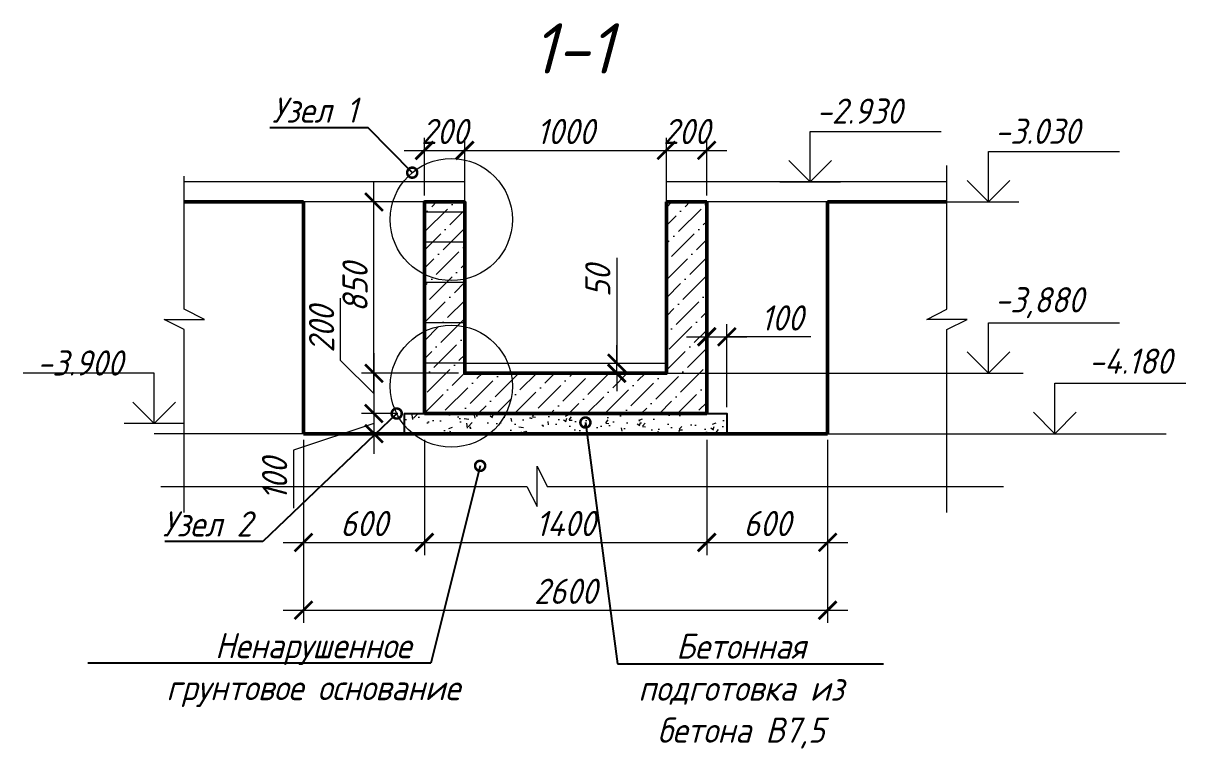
# Model space of a CAD drawing. Header units: millimetres. Extents: x 504091 to 2165846, y 135022 to 442887.
# Drawn here: x 1598148 to 1603914, y 234104 to 237714 of the extents above; entities that cross this region are included whole.
import ezdxf
from ezdxf import colors
from ezdxf.entities.mleader import LeaderData, LeaderLine
from ezdxf.enums import TextEntityAlignment as Align
from ezdxf.math import Vec2, Vec3

# ---------------------------------------------------------------- set-up
doc = ezdxf.new("R2010")
doc.units = ezdxf.units.MM
doc.linetypes.add('IMPORT-ADSK_Штриховая_ш3 п1_5 _2_', pattern=[4.5, 3, -1.5])
doc.layers.get('Defpoints').update_dxf_attribs({"color": 255})
for name, color, linetype, lineweight in [('S-STRS', 31, 'Continuous', 9), ('Высотные отметки', 7, 'Continuous', 9), ('Размер', 7, 'Continuous', 13), ('Размеры КР', 164, 'Continuous', 9), ('Типовые аннотации', 7, 'Continuous', 5), ('Штрих Стены', 7, 'Continuous', 5), ('Штрихока', 8, 'Continuous', 9)]:
    doc.layers.add(name, color=color, linetype=linetype, lineweight=lineweight)
for name, color, linetype in [('Стены внутр.1', 7, 'Continuous'), ('Тонкая', 7, 'Continuous'), ('ФВ-5', 7, 'Continuous')]:
    doc.layers.add(name, color=color, linetype=linetype)
doc.styles.add('GOST 2.304_new', font='isocpeur.ttf', dxfattribs={"width": 0.9, "oblique": 15})
doc.styles.add('Текст_М100', font='GOST_Common Italic.ttf', dxfattribs={"height": 250})
doc.linetypes.add('zem', pattern='A,1.9,[130,ltypeshp.shx,S=2.4,R=135,X=0.5,Y=-1.8],2,[130,ltypeshp.shx,S=2.4,R=135,X=0.5,Y=-1.8],2,[130,ltypeshp.shx,S=2.4,R=135,X=0.5,Y=-1.8],3.8', length=9.7)
doc.dimstyles.new('SPDS 1_50', dxfattribs={"dimscale": 50, "dimtxt": 2.5, "dimasz": 1.77, "dimexe": 1.25, "dimexo": 0.625, "dimtad": 1, "dimdec": 0, "dimrnd": 0.001, "dimzin": 9, "dimtxsty": 'GOST 2.304_new', "dimblk": 'ARCHTICK', "dimcen": 2.5, "dimdle": 2, "dimclrt": 256, "dimadec": 0, "dimazin": 2, "dimtfac": 0.75, "dimtdec": 0, "dimtmove": 1, "dimatfit": 3, "dimfxl": 0, "dimtolj": 1, "dimlwd": 9, "dimlwe": 9, "dimarcsym": 0})

# ---------------------------------------------------------------- blocks, each defined once
blk = doc.blocks.new('_ArchTick')
at = {"color": 0, "linetype": 'ByBlock', "const_width": 0.15}
blk.add_lwpolyline([(-0.5, -0.5), (0.5, 0.5)], dxfattribs=at)
blk = doc.blocks.new('*D4485')
at = {"layer": 'Defpoints', "color": 0, "lineweight": 20, "ltscale": 0.1, "transparency": 16777216}
for p in [(1599538, 235677.3), (1600138, 235677.3), (1600138, 235137.6)]:
    blk.add_point(p, dxfattribs=at)
at = {"layer": 'Стены внутр.1', "color": 0, "lineweight": 9, "ltscale": 0.1, "transparency": 16777216}
for p, q in [((1599538, 235646.1), (1599538, 235075.1)), ((1600138, 235646.1), (1600138, 235075.1)), ((1599438, 235137.6), (1600238, 235137.6))]:
    blk.add_line(p, q, dxfattribs=at)
at = {"layer": 'Стены внутр.1', "color": 0, "lineweight": 9, "ltscale": 0.1, "transparency": 16777216, "xscale": 88.5, "yscale": 88.5, "zscale": 88.5, "rotation": 180}
blk.add_blockref('_ArchTick', (1599538, 235137.6), dxfattribs=at)
at = {"layer": 'Стены внутр.1', "color": 0, "lineweight": 9, "ltscale": 0.1, "transparency": 16777216, "xscale": 88.5, "yscale": 88.5, "zscale": 88.5}
blk.add_blockref('_ArchTick', (1600138, 235137.6), dxfattribs=at)
at = {"layer": 'Стены внутр.1', "lineweight": 0, "ltscale": 0.1, "transparency": 16777216, "insert": (1599838, 235231.4), "char_height": 125, "attachment_point": 5, "style": 'GOST 2.304_new'}
blk.add_mtext('\\A1;600', dxfattribs=at)
blk = doc.blocks.new('*D4486')
at = {"layer": 'Defpoints', "color": 0, "lineweight": 20, "ltscale": 0.1, "transparency": 16777216}
for p in [(1600138, 235677.3), (1601538, 235677.3), (1601538, 235137.6)]:
    blk.add_point(p, dxfattribs=at)
at = {"layer": 'Стены внутр.1', "color": 0, "lineweight": 9, "ltscale": 0.1, "transparency": 16777216}
for p, q in [((1600138, 235646.1), (1600138, 235075.1)), ((1601538, 235646.1), (1601538, 235075.1)), ((1600038, 235137.6), (1601638, 235137.6))]:
    blk.add_line(p, q, dxfattribs=at)
at = {"layer": 'Стены внутр.1', "color": 0, "lineweight": 9, "ltscale": 0.1, "transparency": 16777216, "xscale": 88.5, "yscale": 88.5, "zscale": 88.5, "rotation": 180}
blk.add_blockref('_ArchTick', (1600138, 235137.6), dxfattribs=at)
at = {"layer": 'Стены внутр.1', "color": 0, "lineweight": 9, "ltscale": 0.1, "transparency": 16777216, "xscale": 88.5, "yscale": 88.5, "zscale": 88.5}
blk.add_blockref('_ArchTick', (1601538, 235137.6), dxfattribs=at)
at = {"layer": 'Стены внутр.1', "lineweight": 0, "ltscale": 0.1, "transparency": 16777216, "insert": (1600838, 235231.4), "char_height": 125, "attachment_point": 5, "style": 'GOST 2.304_new'}
blk.add_mtext('\\A1;1400', dxfattribs=at)
blk = doc.blocks.new('*D4487')
at = {"layer": 'Defpoints', "color": 0, "lineweight": 20, "ltscale": 0.1, "transparency": 16777216}
for p in [(1601538, 235677.3), (1602138, 235677.3), (1602138, 235137.6)]:
    blk.add_point(p, dxfattribs=at)
at = {"layer": 'Стены внутр.1', "color": 0, "lineweight": 9, "ltscale": 0.1, "transparency": 16777216}
for p, q in [((1601538, 235646.1), (1601538, 235075.1)), ((1602138, 235646.1), (1602138, 235075.1)), ((1601438, 235137.6), (1602238, 235137.6))]:
    blk.add_line(p, q, dxfattribs=at)
at = {"layer": 'Стены внутр.1', "color": 0, "lineweight": 9, "ltscale": 0.1, "transparency": 16777216, "xscale": 88.5, "yscale": 88.5, "zscale": 88.5, "rotation": 180}
blk.add_blockref('_ArchTick', (1601538, 235137.6), dxfattribs=at)
at = {"layer": 'Стены внутр.1', "color": 0, "lineweight": 9, "ltscale": 0.1, "transparency": 16777216, "xscale": 88.5, "yscale": 88.5, "zscale": 88.5}
blk.add_blockref('_ArchTick', (1602138, 235137.6), dxfattribs=at)
at = {"layer": 'Стены внутр.1', "lineweight": 0, "ltscale": 0.1, "transparency": 16777216, "insert": (1601838, 235231.4), "char_height": 125, "attachment_point": 5, "style": 'GOST 2.304_new'}
blk.add_mtext('\\A1;600', dxfattribs=at)
blk = doc.blocks.new('*D4481')
at = {"layer": 'Defpoints', "color": 0, "lineweight": 20, "ltscale": 0.1, "transparency": 16777216}
for p in [(1599538, 235380), (1602138, 235380), (1602138, 234801.5)]:
    blk.add_point(p, dxfattribs=at)
at = {"layer": 'Стены внутр.1', "color": 0, "lineweight": 9, "ltscale": 0.1, "transparency": 16777216}
for p, q in [((1599538, 235348.7), (1599538, 234739)), ((1602138, 235348.7), (1602138, 234739)), ((1599438, 234801.5), (1602238, 234801.5))]:
    blk.add_line(p, q, dxfattribs=at)
at = {"layer": 'Стены внутр.1', "color": 0, "lineweight": 9, "ltscale": 0.1, "transparency": 16777216, "xscale": 88.5, "yscale": 88.5, "zscale": 88.5, "rotation": 180}
blk.add_blockref('_ArchTick', (1599538, 234801.5), dxfattribs=at)
at = {"layer": 'Стены внутр.1', "color": 0, "lineweight": 9, "ltscale": 0.1, "transparency": 16777216, "xscale": 88.5, "yscale": 88.5, "zscale": 88.5}
blk.add_blockref('_ArchTick', (1602138, 234801.5), dxfattribs=at)
at = {"layer": 'Стены внутр.1', "lineweight": 0, "ltscale": 0.1, "transparency": 16777216, "insert": (1600838, 234895.2), "char_height": 125, "attachment_point": 5, "style": 'GOST 2.304_new'}
blk.add_mtext('\\A1;2600', dxfattribs=at)
blk = doc.blocks.new('*D4488')
at = {"layer": 'Defpoints', "color": 0, "lineweight": 20, "ltscale": 0.1, "transparency": 16777216}
for p in [(1600338, 237083.3), (1600138, 236827.3), (1600338, 236827.3)]:
    blk.add_point(p, dxfattribs=at)
at = {"layer": 'Стены внутр.1', "color": 0, "lineweight": 9, "ltscale": 0.1, "transparency": 16777216}
for p, q in [((1600138, 236858.6), (1600138, 237145.8)), ((1600338, 236858.6), (1600338, 237145.8)), ((1600038, 237083.3), (1600438, 237083.3))]:
    blk.add_line(p, q, dxfattribs=at)
at = {"layer": 'Стены внутр.1', "color": 0, "lineweight": 9, "ltscale": 0.1, "transparency": 16777216, "xscale": 88.5, "yscale": 88.5, "zscale": 88.5, "rotation": 180}
blk.add_blockref('_ArchTick', (1600138, 237083.3), dxfattribs=at)
at = {"layer": 'Стены внутр.1', "color": 0, "lineweight": 9, "ltscale": 0.1, "transparency": 16777216, "xscale": 88.5, "yscale": 88.5, "zscale": 88.5}
blk.add_blockref('_ArchTick', (1600338, 237083.3), dxfattribs=at)
at = {"layer": 'Стены внутр.1', "lineweight": 0, "ltscale": 0.1, "transparency": 16777216, "insert": (1600238, 237177), "char_height": 125, "attachment_point": 5, "style": 'GOST 2.304_new'}
blk.add_mtext('\\A1;200', dxfattribs=at)
blk = doc.blocks.new('*D4489')
at = {"layer": 'Defpoints', "color": 0, "lineweight": 20, "ltscale": 0.1, "transparency": 16777216}
for p in [(1601338, 237083.3), (1600338, 236827.3), (1601338, 236827.3)]:
    blk.add_point(p, dxfattribs=at)
at = {"layer": 'Стены внутр.1', "color": 0, "lineweight": 9, "ltscale": 0.1, "transparency": 16777216}
for p, q in [((1600338, 236858.6), (1600338, 237145.8)), ((1601338, 236858.6), (1601338, 237145.8)), ((1600238, 237083.3), (1601438, 237083.3))]:
    blk.add_line(p, q, dxfattribs=at)
at = {"layer": 'Стены внутр.1', "color": 0, "lineweight": 9, "ltscale": 0.1, "transparency": 16777216, "xscale": 88.5, "yscale": 88.5, "zscale": 88.5, "rotation": 180}
blk.add_blockref('_ArchTick', (1600338, 237083.3), dxfattribs=at)
at = {"layer": 'Стены внутр.1', "color": 0, "lineweight": 9, "ltscale": 0.1, "transparency": 16777216, "xscale": 88.5, "yscale": 88.5, "zscale": 88.5}
blk.add_blockref('_ArchTick', (1601338, 237083.3), dxfattribs=at)
at = {"layer": 'Стены внутр.1', "lineweight": 0, "ltscale": 0.1, "transparency": 16777216, "insert": (1600838, 237177), "char_height": 125, "attachment_point": 5, "style": 'GOST 2.304_new'}
blk.add_mtext('\\A1;1000', dxfattribs=at)
blk = doc.blocks.new('*D4490')
at = {"layer": 'Defpoints', "color": 0, "lineweight": 20, "ltscale": 0.1, "transparency": 16777216}
for p in [(1601538, 237083.3), (1601338, 236827.3), (1601538, 236827.3)]:
    blk.add_point(p, dxfattribs=at)
at = {"layer": 'Стены внутр.1', "color": 0, "lineweight": 9, "ltscale": 0.1, "transparency": 16777216}
for p, q in [((1601338, 236858.6), (1601338, 237145.8)), ((1601538, 236858.6), (1601538, 237145.8)), ((1601238, 237083.3), (1601638, 237083.3))]:
    blk.add_line(p, q, dxfattribs=at)
at = {"layer": 'Стены внутр.1', "color": 0, "lineweight": 9, "ltscale": 0.1, "transparency": 16777216, "xscale": 88.5, "yscale": 88.5, "zscale": 88.5, "rotation": 180}
blk.add_blockref('_ArchTick', (1601338, 237083.3), dxfattribs=at)
at = {"layer": 'Стены внутр.1', "color": 0, "lineweight": 9, "ltscale": 0.1, "transparency": 16777216, "xscale": 88.5, "yscale": 88.5, "zscale": 88.5}
blk.add_blockref('_ArchTick', (1601538, 237083.3), dxfattribs=at)
at = {"layer": 'Стены внутр.1', "lineweight": 0, "ltscale": 0.1, "transparency": 16777216, "insert": (1601438, 237177), "char_height": 125, "attachment_point": 5, "style": 'GOST 2.304_new'}
blk.add_mtext('\\A1;200', dxfattribs=at)
blk = doc.blocks.new('Высотные отметки - Стрелка вверх-1918503-2')
at = {"layer": 'Типовые аннотации'}
for p, q in [((-4142, 11520), (-5442, 11520)), ((-4142, 11020), (-4142, 11520)), ((-4142, 11020), (-4354, 11232)), ((-4142, 11020), (-3930, 11232)), ((-3842, 11020), (-4442, 11020))]:
    blk.add_line(p, q, dxfattribs=at)
blk = doc.blocks.new('*D4482')
at = {"layer": 'Defpoints', "color": 0, "lineweight": 20, "ltscale": 100, "transparency": 16777216}
for p in [(1600338, 235977.3), (1599887.5, 235777.3), (1600038, 235777.3)]:
    blk.add_point(p, dxfattribs=at)
at = {"layer": 'Размер', "color": 0, "lineweight": 9, "ltscale": 100, "transparency": 16777216}
for p, q in [((1599721.5, 236040.3), (1599721.5, 236350)), ((1599887.5, 235877.3), (1599721.5, 236040.3)), ((1599887.5, 236077.3), (1599887.5, 235677.3)), ((1600306.7, 235977.3), (1599825, 235977.3)), ((1600006.7, 235777.3), (1599825, 235777.3))]:
    blk.add_line(p, q, dxfattribs=at)
at = {"layer": 'Размер', "color": 0, "lineweight": 9, "ltscale": 100, "transparency": 16777216, "xscale": 88.5, "yscale": 88.5, "zscale": 88.5}
for p, rotation in [((1599887.5, 235977.3), 90), ((1599887.5, 235777.3), 270)]:
    blk.add_blockref('_ArchTick', p, dxfattribs=dict(at, rotation=rotation))
at = {"layer": 'Размер', "ltscale": 100, "transparency": 16777216, "insert": (1599627.8, 236195.2), "char_height": 125, "attachment_point": 5, "rotation": 90, "style": 'GOST 2.304_new'}
blk.add_mtext('\\A1;200', dxfattribs=at)
blk = doc.blocks.new('*D4483')
at = {"layer": 'Defpoints', "color": 0, "lineweight": 20, "ltscale": 100, "transparency": 16777216}
for p in [(1600038, 235777.3), (1599887.5, 235677.3), (1600038, 235677.3)]:
    blk.add_point(p, dxfattribs=at)
at = {"layer": 'Размер', "color": 0, "lineweight": 9, "ltscale": 100, "transparency": 16777216}
for p, q in [((1599887.5, 235877.3), (1599887.5, 235577.3)), ((1600006.7, 235777.3), (1599825, 235777.3)), ((1599887.5, 235727.3), (1599488.5, 235595.2)), ((1600006.7, 235677.3), (1599825, 235677.3)), ((1599488.5, 235595.2), (1599488.5, 235308))]:
    blk.add_line(p, q, dxfattribs=at)
at = {"layer": 'Размер', "color": 0, "lineweight": 9, "ltscale": 100, "transparency": 16777216, "xscale": 88.5, "yscale": 88.5, "zscale": 88.5}
for p, rotation in [((1599887.5, 235777.3), 90), ((1599887.5, 235677.3), 270)]:
    blk.add_blockref('_ArchTick', p, dxfattribs=dict(at, rotation=rotation))
at = {"layer": 'Размер', "ltscale": 100, "transparency": 16777216, "insert": (1599394.8, 235451.6), "char_height": 125, "attachment_point": 5, "rotation": 90, "style": 'GOST 2.304_new'}
blk.add_mtext('\\A1;100', dxfattribs=at)
blk = doc.blocks.new('_DotSmall')
at = {"color": 0, "linetype": 'ByBlock', "lineweight": 35, "const_width": 0.5}
blk.add_lwpolyline([(-0.0625, 0, 1), (0.0625, 0, 1)], format="xyb", close=True, dxfattribs=at)
blk = doc.blocks.new('*D4484')
at = {"layer": 'Defpoints', "color": 0, "lineweight": 20, "ltscale": 100, "transparency": 16777216}
for p in [(1599887.5, 236827.3), (1600138, 236827.3), (1600065.9, 235977.3)]:
    blk.add_point(p, dxfattribs=at)
at = {"layer": 'Размер', "color": 0, "lineweight": 9, "ltscale": 100, "transparency": 16777216}
for p, q in [((1599887.5, 235877.3), (1599887.5, 236927.3)), ((1600106.7, 236827.3), (1599825, 236827.3)), ((1600034.6, 235977.3), (1599825, 235977.3))]:
    blk.add_line(p, q, dxfattribs=at)
at = {"layer": 'Размер', "color": 0, "lineweight": 9, "ltscale": 100, "transparency": 16777216, "xscale": 88.5, "yscale": 88.5, "zscale": 88.5}
for p, rotation in [((1599887.5, 236827.3), 90), ((1599887.5, 235977.3), 270)]:
    blk.add_blockref('_ArchTick', p, dxfattribs=dict(at, rotation=rotation))
at = {"layer": 'Размер', "ltscale": 100, "transparency": 16777216, "insert": (1599793.7, 236402.3), "char_height": 125, "attachment_point": 5, "rotation": 90, "style": 'GOST 2.304_new'}
blk.add_mtext('\\A1;850', dxfattribs=at)
blk = doc.blocks.new('*D4589')
at = {"layer": 'Defpoints', "color": 0, "lineweight": 20, "ltscale": 100, "transparency": 16777216}
for p in [(1601091.9, 236027.3), (1601091.9, 236027.3), (1601091.9, 235977.3)]:
    blk.add_point(p, dxfattribs=at)
at = {"layer": 'Размер', "color": 0, "lineweight": 9, "ltscale": 100, "transparency": 16777216}
for p, q in [((1601091.9, 236550.3), (1601091.9, 236027.3)), ((1601091.9, 236027.3), (1601091.9, 236115.8)), ((1601091.9, 235977.3), (1601091.9, 236027.3)), ((1601091.9, 235977.3), (1601091.9, 236027.3)), ((1601123.1, 236027.3), (1601154.4, 236027.3)), ((1601091.9, 235977.3), (1601091.9, 235888.8)), ((1601123.1, 235977.3), (1601154.4, 235977.3))]:
    blk.add_line(p, q, dxfattribs=at)
at = {"layer": 'Размер', "color": 0, "lineweight": 9, "ltscale": 100, "transparency": 16777216, "xscale": 88.5, "yscale": 88.5, "zscale": 88.5}
for p, rotation in [((1601091.9, 236027.3), 270), ((1601091.9, 235977.3), 90)]:
    blk.add_blockref('_ArchTick', p, dxfattribs=dict(at, rotation=rotation))
at = {"layer": 'Размер', "ltscale": 100, "transparency": 16777216, "insert": (1600998.1, 236434.8), "char_height": 125, "attachment_point": 5, "rotation": 90, "style": 'GOST 2.304_new'}
blk.add_mtext('\\A1;50', dxfattribs=at)
blk = doc.blocks.new('*D4590')
at = {"layer": 'Defpoints', "color": 0, "lineweight": 20, "ltscale": 100, "transparency": 16777216}
for p in [(1601638, 236158), (1601538, 235777.3), (1601638, 235777.3)]:
    blk.add_point(p, dxfattribs=at)
at = {"layer": 'Размер', "color": 0, "lineweight": 9, "ltscale": 100, "transparency": 16777216}
for p, q in [((1601538, 235808.6), (1601538, 236220.5)), ((1601638, 235808.6), (1601638, 236220.5)), ((1601438, 236158), (1601738, 236158)), ((1602055, 236158), (1601638, 236158))]:
    blk.add_line(p, q, dxfattribs=at)
at = {"layer": 'Размер', "color": 0, "lineweight": 9, "ltscale": 100, "transparency": 16777216, "xscale": 88.5, "yscale": 88.5, "zscale": 88.5, "rotation": 180}
blk.add_blockref('_ArchTick', (1601538, 236158), dxfattribs=at)
at = {"layer": 'Размер', "color": 0, "lineweight": 9, "ltscale": 100, "transparency": 16777216, "xscale": 88.5, "yscale": 88.5, "zscale": 88.5}
blk.add_blockref('_ArchTick', (1601638, 236158), dxfattribs=at)
at = {"layer": 'Размер', "ltscale": 100, "transparency": 16777216, "insert": (1601911.4, 236251.7), "char_height": 125, "attachment_point": 5, "style": 'GOST 2.304_new'}
blk.add_mtext('\\A1;100', dxfattribs=at)

msp = doc.modelspace()

# ---------------------------------------------------------------- hatches: boundary and pattern name
at = {"layer": 'ФВ-5', "lineweight": 0, "ltscale": 0.1}
h = msp.add_hatch(dxfattribs=at)
h.set_pattern_fill('AR-CONC', color=256)
h.set_pattern_definition([(50, (-40216231.47, -665593.97), (182.184669, -15.93908554), [19.05, -209.55]), (355, (-40216231.47, -665593.97), (-35.2434214, 191.0568452), [15.24, -167.6405842]), (100.4514447, (-40216216.29, -665595.3), (146.9412471, 175.1177519), [16.1900088, -178.0902446]), (46.1842, (-40216231.47, -665543.17), (271.0790409, -42.0423279), [28.575, -314.325]), (96.6355576, (-40216208.88, -665546.67), (237.404134, 247.4261246), [24.2850231, -267.1356082]), (351.1841512, (-40216231.47, -665543.17), (237.404134, 247.4261246), [22.859967, -251.459732]), (21, (-40216206.07, -665555.87), (151.61439127, -102.2651982), [19.05, -209.55]), (326, (-40216206.07, -665555.87), (61.80202835, 184.1879661), [15.24, -167.64]), (71.451445, (-40216193.43, -665564.39), (213.4164193, 81.9227689), [16.1900088, -178.0899376]), (37.5, (-40216231.47, -665593.97), (3.08860325, 84.55503887), [0, -165.608, 0, -170.18, 0, -168.275]), (7.5, (-40216231.47, -665593.97), (66.81966251, 100.18057482), [0, -97.028, 0, -161.798, 0, -64.135]), (327.5, (-40216288.11, -665593.97), (135.59059517, -5.72874399), [0, -63.5, 0, -198.12, 0, -262.89]), (317.5, (-40216313.51, -665593.97), (148.1291814, 25.42649103), [0, -82.55, 0, -131.572, 0, -186.69])])
h.paths.add_polyline_path([(1601637.9885, 235777.3138), (1600037.9885, 235777.3138), (1600037.9885, 235677.3138), (1601637.9885, 235677.3138)])
at = {"layer": 'Штрих Стены', "ltscale": 0.1}
h = msp.add_hatch(dxfattribs=at)
h.set_pattern_fill('ANSI36', color=256, scale=20)
h.set_pattern_definition([(45, (-40216231.47, -666093.97), (33.67596045, 123.47852166), [158.75, -31.75, 0, -31.75])])
h.paths.add_polyline_path([(1601537.9885, 236827.3138), (1601337.9885, 236827.3138), (1601337.9885, 235977.3138), (1600337.9885, 235977.3138), (1600337.9885, 236827.3138), (1600137.9885, 236827.3138), (1600137.9885, 235777.3138), (1601537.9885, 235777.3138)])

# ---------------------------------------------------------------- linework, layer by layer
at = {"layer": 'Defpoints', "lineweight": 20}
for p, q in [((1600337.9885, 236777.3138), (1600137.9885, 236777.3138)), ((1600337.9885, 236627.3138), (1600137.9885, 236627.3138)), ((1600337.9885, 236427.3138), (1600137.9885, 236427.3138)), ((1600337.9885, 236227.3138), (1600137.9885, 236227.3138)), ((1600337.9885, 236027.3138), (1600137.9885, 236027.3138))]:
    msp.add_line(p, q, dxfattribs=at)
at = {"layer": 'S-STRS', "color": 18, "linetype": 'IMPORT-ADSK_Штриховая_ш3 п1_5 _2_', "true_color": 0x000000}
for p, q in [((1600337.9885, 236927.3138), (1598946.3012, 236927.3138)), ((1600337.9885, 236827.3138), (1600337.9885, 236927.3138)), ((1602729.6759, 236927.3138), (1601337.9885, 236927.3138)), ((1601337.9885, 236827.3138), (1601337.9885, 236927.3138)), ((1600337.9885, 236027.3138), (1601337.9885, 236027.3138))]:
    msp.add_line(p, q, dxfattribs=at)
at = {"layer": 'Высотные отметки'}
for p, q in [((1602672.5728, 236827.3138), (1602918.4962, 236827.3138)), ((1601337.9885, 235977.3138), (1603107.3164, 235977.3138)), ((1599537.9885, 235677.3138), (1598797.9124, 235677.3138)), ((1602137.9885, 235677.3138), (1603817.3224, 235677.3138))]:
    msp.add_line(p, q, dxfattribs=at)
at = {"layer": 'Размеры КР', "lineweight": 20}
for centre in [(1600271.2314, 236739.9499), (1600271.2314, 235913.105)]:
    msp.add_circle(centre, 303.0214, dxfattribs=at)
at = {"layer": 'Стены внутр.1', "color": 0, "lineweight": 0, "ltscale": 0.1}
for p, q in [((1600137.9885, 236827.3138), (1599312.9885, 236827.3138)), ((1602137.9885, 236827.3138), (1601537.9885, 236827.3138))]:
    msp.add_line(p, q, dxfattribs=at)
at = {"layer": 'Стены внутр.1', "color": 0, "lineweight": 50, "ltscale": 0.1}
for p, q in [((1599537.9885, 236827.3138), (1599537.9885, 235677.3138)), ((1601537.9885, 236827.3138), (1601337.9885, 236827.3138)), ((1601537.9885, 235777.3138), (1601537.9885, 236827.3138)), ((1602137.9885, 236827.3138), (1602137.9885, 235677.3138)), ((1600137.9885, 235777.3138), (1601537.9885, 235777.3138)), ((1600137.9885, 235677.3138), (1599537.9885, 235677.3138)), ((1600037.9885, 235677.3138), (1601537.9885, 235677.3138)), ((1601537.9885, 235677.3138), (1602137.9885, 235677.3138))]:
    msp.add_line(p, q, dxfattribs=at)
at = {"layer": 'Стены внутр.1', "color": 0, "ltscale": 0.1}
for q in [(1600037.9885, 235677.3138), (1600137.9885, 235777.3138)]:
    msp.add_line((1600037.9885, 235777.3138), q, dxfattribs=at)
at = {"layer": 'Стены внутр.1', "color": 0, "lineweight": 0, "ltscale": 0.1}
for points in [[(1602729.6759, 235286.4403), (1602729.6759, 236194.5198), (1602829.6759, 236244.5198), (1602629.6759, 236244.5198), (1602729.6759, 236294.5198), (1602729.6759, 237007.5404)], [(1598946.3012, 235286.4403), (1598946.3012, 236194.5198), (1598846.3012, 236244.5198), (1599046.3012, 236244.5198), (1598946.3012, 236294.5198), (1598946.3012, 236955.0874)], [(1598829.9117, 235415.3777), (1600646.361, 235415.3777), (1600696.361, 235315.3777), (1600696.361, 235515.3777), (1600746.361, 235415.3777), (1603009.7635, 235415.3777)]]:
    msp.add_lwpolyline(points, dxfattribs=at)
at = {"layer": 'Стены внутр.1', "color": 0, "lineweight": 50, "ltscale": 0.1}
for points in [[(1599537.9885, 236827.3138), (1598946.3012, 236827.3138)], [(1600137.9885, 235777.3138), (1600137.9885, 236827.3138), (1600337.9885, 236827.3138), (1600337.9885, 235977.3138), (1601337.9885, 235977.3138), (1601337.9885, 236827.3138)], [(1602137.9885, 236827.3138), (1602729.6759, 236827.3138)]]:
    msp.add_lwpolyline(points, dxfattribs=at)
at = {"layer": 'Стены внутр.1', "color": 0, "ltscale": 0.1}
msp.add_lwpolyline([(1601537.9885, 235777.3138), (1601637.9885, 235777.3138), (1601637.9885, 235677.3138), (1601537.9885, 235677.3138)], dxfattribs=at)
at = {"layer": 'Штрихока', "linetype": 'zem', "ltscale": 30}
for p, q in [((1598946.3012, 236827.3138), (1599537.9885, 236827.3138)), ((1599537.9885, 236827.3138), (1599537.9885, 235677.3138)), ((1602137.9885, 236827.3138), (1602729.6759, 236827.3138)), ((1602137.9885, 235677.3138), (1602137.9885, 236827.3138)), ((1599537.9885, 235677.3138), (1602137.9885, 235677.3138))]:
    msp.add_line(p, q, dxfattribs=at)

# ---------------------------------------------------------------- block references
at = {"layer": 'Высотные отметки', "lineweight": 18, "extrusion": (0, 0, -1), "yscale": 0.5, "zscale": 0.5}
for p, xscale in [((-1599980.5847, 231417.3138), 0.5), ((-1600865.2486, 231317.3138), 0.5), ((-1600865.2486, 230467.3138), 0.5), ((-1600868.8585, 230217.3138), -0.5), ((-1601193.4406, 230167.3138), 0.5)]:
    msp.add_blockref('Высотные отметки - Стрелка вверх-1918503-2', p, dxfattribs=dict(at, xscale=xscale))

# ---------------------------------------------------------------- texts
at = {"layer": 'Высотные отметки', "char_height": 125, "width": 508.377134, "line_spacing_factor": 1.022761, "style": 'GOST 2.304_new'}
for s, insert, attachment_point in [('-2.930', (1602082.1224, 237340.6673), 1), ('-3.030', (1602966.7864, 237240.6673), 1), ('-3,880', (1602966.7864, 236404.3314), 1), ('-3.900', (1598216.1185, 236090.6673), 1), ('-4.180', (1603846.1806, 236099.6936), 3)]:
    msp.add_mtext(s, dxfattribs=dict(at, insert=insert, attachment_point=attachment_point))
at = {"layer": 'Тонкая', "ltscale": 100, "style": 'Текст_М100'}
msp.add_text('1-1', height=250, dxfattribs=at).set_placement((1600872.3266, 237589.3235), align=Align.MIDDLE_CENTER)

# ---------------------------------------------------------------- dimensions: what is measured, and where the dimension line sits
at = {"layer": 'Размер', "ltscale": 100}
dim = msp.add_linear_dim(base=(1599887.4694, 236827.3138), p1=(1600065.854, 235977.3138), p2=(1600137.9885, 236827.3138), angle=90, dimstyle='SPDS 1_50', dxfattribs=at)
dim.commit()
dim.dimension.update_dxf_attribs({"geometry": '*D4484', "text_midpoint": (1599793.7194, 236402.3138)})
for base, p1, p2, picture, middle in [((1601091.8707, 236027.3138), (1601091.8707, 235977.3138), (1601091.8707, 236027.3138), '*D4589', (1601132.7196, 236434.7809)), ((1599887.4694, 235777.3138), (1600337.9885, 235977.3138), (1600037.9885, 235777.3138), '*D4482', (1599721.5151, 236071.5325)), ((1599887.4694, 235677.3138), (1600037.9885, 235777.3138), (1600037.9885, 235677.3138), '*D4483', (1599488.5341, 235563.9655))]:
    dim = msp.add_linear_dim(base=base, p1=p1, p2=p2, angle=90, dimstyle='SPDS 1_50', dxfattribs=at)
    dim.commit()
    dim.dimension.update_dxf_attribs({"geometry": picture, "text_midpoint": middle, "dimtype": 160})
dim = msp.add_linear_dim(base=(1601637.9885, 236157.9718), p1=(1601537.9885, 235777.3138), p2=(1601637.9885, 235777.3138), dimstyle='SPDS 1_50', dxfattribs=at)
dim.commit()
dim.dimension.update_dxf_attribs({"geometry": '*D4590', "text_midpoint": (1601911.4002, 236175.1566), "dimtype": 160})
at = {"layer": 'Стены внутр.1', "color": 0, "lineweight": 0, "ltscale": 0.1}
for base, p1, p2, picture, middle in [((1600337.9885, 237083.2561), (1600137.9885, 236827.3138), (1600337.9885, 236827.3138), '*D4488', (1600237.9885, 237083.2561)), ((1601537.9885, 237083.2561), (1601337.9885, 236827.3138), (1601537.9885, 236827.3138), '*D4490', (1601437.9885, 237083.2561)), ((1600137.9885, 235137.6019), (1599537.9885, 235677.3138), (1600137.9885, 235677.3138), '*D4485', (1599837.9885, 235137.6019)), ((1602137.9885, 235137.6019), (1601537.9885, 235677.3138), (1602137.9885, 235677.3138), '*D4487', (1601837.9885, 235137.6019))]:
    dim = msp.add_linear_dim(base=base, p1=p1, p2=p2, dimstyle='SPDS 1_50', dxfattribs=at)
    dim.commit()
    dim.dimension.update_dxf_attribs({"geometry": picture, "text_midpoint": middle, "dimtype": 160})
for base, p1, p2, picture, middle in [((1601337.9885, 237083.2561), (1600337.9885, 236827.3138), (1601337.9885, 236827.3138), '*D4489', (1600837.9885, 237177.0061)), ((1601537.9885, 235137.6019), (1600137.9885, 235677.3138), (1601537.9885, 235677.3138), '*D4486', (1600837.9885, 235231.3519)), ((1602137.9885, 234801.4878), (1599537.9885, 235379.972), (1602137.9885, 235379.972), '*D4481', (1600837.9885, 234895.2378))]:
    dim = msp.add_linear_dim(base=base, p1=p1, p2=p2, dimstyle='SPDS 1_50', dxfattribs=at)
    dim.commit()
    dim.dimension.update_dxf_attribs({"geometry": picture, "text_midpoint": middle})

# ---------------------------------------------------------------- leaders
at = {"layer": 'Размер', "ltscale": 20}
ml = msp.add_multileader_mtext('Standard', dxfattribs=at)
ml.set_content('\\A1;Узел 1', color=256, style='GOST 2.304_new')
ml.set_leader_properties()
ml.set_arrow_properties(name='DOTSMALL')
ml.build(insert=Vec2(0, 0))
ml.multileader.update_dxf_attribs({"text_left_attachment_type": 6, "text_right_attachment_type": 6, "dogleg_length": 1, "arrow_head_size": 100})
ctx = ml.context
ctx.base_point, ctx.char_height, ctx.arrow_head_size, ctx.landing_gap_size, ctx.plane_origin = Vec3(1599349.4828, 237195.5777), 125, 100, 0, Vec3(1578448.0997, 385515.6377)
ctx.left_attachment, ctx.right_attachment, ctx.text_align_type = 6, 6, 1
notes = []
notes.append((ctx, [(0, (1, 1, 0), (1599858.3451, 237195.5777), (-1, 0), 20, [(0, [(1600077.2978, 236972.784)], 0, [])])]))
ctx.mtext.insert, ctx.mtext.rotation, ctx.mtext.width, ctx.mtext.alignment, ctx.mtext.flow_direction = Vec3(1599593.9139, 237345.5777), 6.283185307, 1286.674802, 2, 5
ml = msp.add_multileader_mtext('Standard', dxfattribs=at)
ml.set_content('\\A1;Узел 2', color=256, style='GOST 2.304_new')
ml.set_leader_properties()
ml.set_arrow_properties(name='DOTSMALL')
ml.build(insert=Vec2(0, 0))
ml.multileader.update_dxf_attribs({"text_left_attachment_type": 6, "text_right_attachment_type": 6, "dogleg_length": 1, "arrow_head_size": 100})
ctx = ml.context
ctx.base_point, ctx.char_height, ctx.arrow_head_size, ctx.landing_gap_size, ctx.plane_origin = Vec3(1598805.2559, 235141.9292), 125, 100, 0, Vec3(1577559.4548, 383276.3554)
ctx.left_attachment, ctx.right_attachment, ctx.text_align_type = 6, 6, 1
notes.append((ctx, [(0, (1, 1, 0), (1599336.6182, 235141.9292), (-1, 0), 20, [(0, [(1600000.339, 235777.3138)], 0, [])])]))
ctx.mtext.insert, ctx.mtext.rotation, ctx.mtext.width, ctx.mtext.alignment, ctx.mtext.flow_direction = Vec3(1599060.937, 235291.9292), 6.283185307, 1286.674802, 2, 5
ml = msp.add_multileader_mtext('Standard', dxfattribs=at)
ml.set_content('\\A1;Бетонная подготовка из бетона В7,5', color=256, style='GOST 2.304_new')
ml.set_leader_properties()
ml.set_arrow_properties(name='DOTSMALL')
ml.build(insert=Vec2(0, 0))
ml.multileader.update_dxf_attribs({"text_left_attachment_type": 6, "text_right_attachment_type": 6, "dogleg_length": 1, "arrow_head_size": 100})
ctx = ml.context
ctx.base_point, ctx.char_height, ctx.arrow_head_size, ctx.landing_gap_size, ctx.plane_origin = Vec3(1601114.8146, 234535.2501), 125, 100, 0, Vec3(1581009.2477, 382232.0867)
ctx.left_attachment, ctx.right_attachment, ctx.text_align_type = 6, 6, 1
notes.append((ctx, [(1, (1, 1, 0), (1601094.8146, 234535.2501), (1, 0), 20, [(0, [(1600936.361, 235732.7336)], 0, [])])]))
ctx.mtext.insert, ctx.mtext.rotation, ctx.mtext.width, ctx.mtext.alignment, ctx.mtext.flow_direction = Vec3(1601708.2805, 234685.2501), 6.283185307, 1286.674802, 2, 5
ml = msp.add_multileader_mtext('Standard', dxfattribs=at)
ml.set_content('\\A1;Ненарушенное грунтовое основание ', color=256, style='GOST 2.304_new')
ml.set_leader_properties()
ml.set_arrow_properties(name='DOTSMALL')
ml.build(insert=Vec2(0, 0))
ml.multileader.update_dxf_attribs({"text_left_attachment_type": 6, "text_right_attachment_type": 6, "dogleg_length": 1, "arrow_head_size": 100})
ctx = ml.context
ctx.base_point, ctx.char_height, ctx.arrow_head_size, ctx.landing_gap_size, ctx.plane_origin = Vec3(1598631.1228, 234538.0316), 125, 100, 0, Vec3(1585457.6723, 382021.2534)
ctx.left_attachment, ctx.right_attachment, ctx.text_align_type = 6, 6, 1
notes.append((ctx, [(0, (1, 1, 0), (1600169.6164, 234538.0316), (-1, 0), 20, [(0, [(1600414.2309, 235517.829)], 0, [])])]))
ctx.mtext.insert, ctx.mtext.rotation, ctx.mtext.width, ctx.mtext.alignment, ctx.mtext.flow_direction = Vec3(1599585.9801, 234688.0316), 6.283185307, 1664.96034, 2, 5
for ctx, leaders in notes:
    for number, flags, end, landing, length, lines in leaders:
        leader = LeaderData()
        leader.index, (leader.has_last_leader_line, leader.has_dogleg_vector, leader.attachment_direction) = number, flags
        leader.last_leader_point, leader.dogleg_vector, leader.dogleg_length = Vec3(end), Vec3(landing), length
        for number, points, colour, breaks in lines:
            line = LeaderLine()
            line.index, line.vertices, line.color, line.breaks = number, Vec3.list(points), colors.encode_raw_color(colour), breaks
            leader.lines.append(line)
        ctx.leaders.append(leader)

doc.saveas('drawing.dxf')
